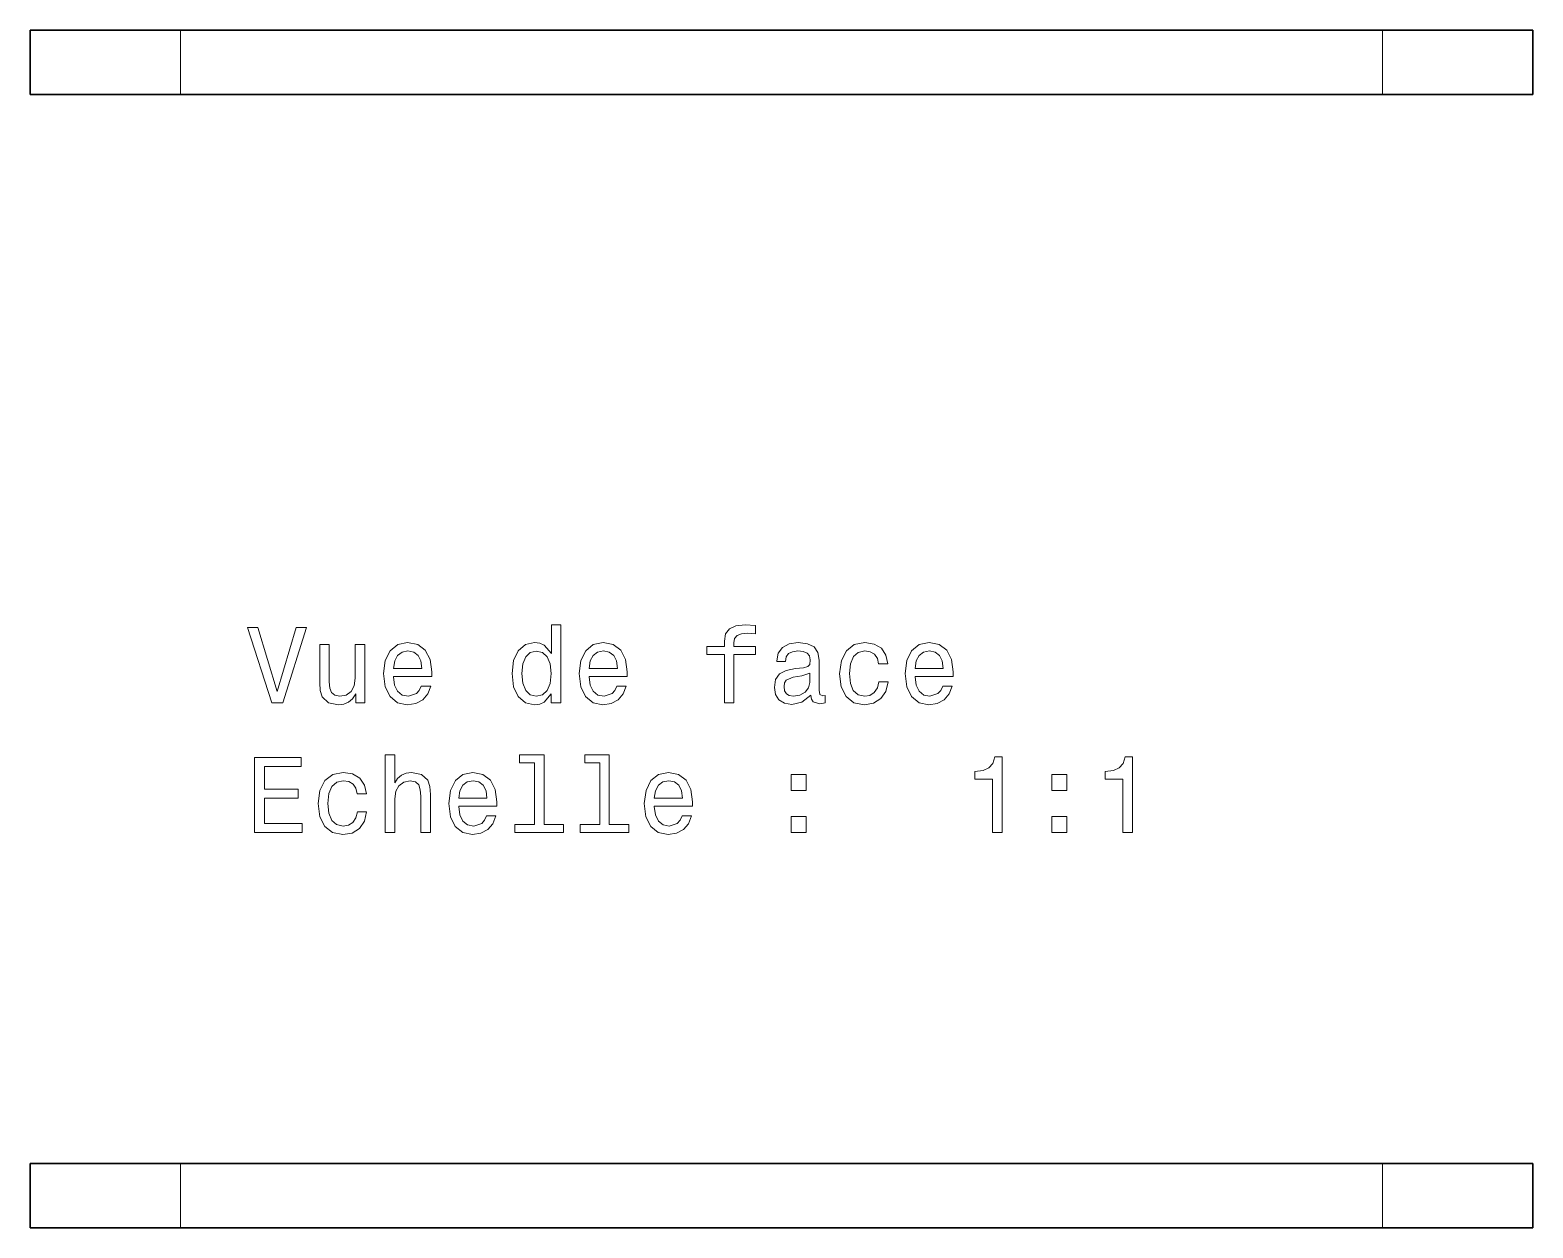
# Model space of a CAD drawing. Extents: x 317 to 941, y 143 to 776.
# Drawn here: x 559.5 to 629.5, y 323.1 to 378.9 of the extents above; entities that cross this region are included whole.
import ezdxf

# ---------------------------------------------------------------- set-up
doc = ezdxf.new("R2010")
doc.units = 0

msp = doc.modelspace()

# ---------------------------------------------------------------- linework, layer by layer
at = {"color": 7, "lineweight": 35, "ltscale": 0.175}
for p, q in [((566.5, 378.913), (559.5, 378.913)), ((629.5, 378.913), (622.5, 378.913)), ((566.5, 375.913), (559.5, 375.913)), ((629.5, 375.913), (622.5, 375.913)), ((559.5, 326.143), (566.5, 326.143)), ((622.5, 326.143), (629.5, 326.143)), ((559.5, 323.143), (566.5, 323.143)), ((622.5, 323.143), (629.5, 323.143))]:
    msp.add_line(p, q, dxfattribs=at)
at = {"color": 7, "lineweight": 35, "ltscale": 0.075}
for p, q in [((559.5, 375.913), (559.5, 378.913)), ((629.5, 375.913), (629.5, 378.913)), ((559.5, 326.143), (559.5, 323.143)), ((629.5, 326.143), (629.5, 323.143))]:
    msp.add_line(p, q, dxfattribs=at)
at = {"color": 7, "lineweight": 35}
for p, q in [((622.5, 378.913), (566.5, 378.913)), ((622.5, 375.913), (566.5, 375.913)), ((622.5, 326.143), (566.5, 326.143)), ((622.5, 323.143), (566.5, 323.143))]:
    msp.add_line(p, q, dxfattribs=at)
at = {"color": 7, "lineweight": 13, "ltscale": 0.075}
for p, q in [((566.5, 375.913), (566.5, 378.913)), ((622.5, 375.913), (622.5, 378.913)), ((566.5, 326.143), (566.5, 323.143)), ((622.5, 326.143), (622.5, 323.143))]:
    msp.add_line(p, q, dxfattribs=at)
at = {"color": 7, "lineweight": 13}
for points in [[(571.892, 351.101), (571.014, 348.121), (570.112, 351.101), (569.632, 351.101), (570.762, 347.596), (571.266, 347.596), (572.371, 351.101)], [(583.779, 348.015), (583.779, 347.596), (584.222, 347.596), (584.222, 351.217), (583.784, 351.217), (583.784, 349.891), (583.446, 350.274), (583.239, 350.365), (583.002, 350.4), (582.573, 350.299), (582.24, 350.017), (582.024, 349.563), (581.948, 348.953), (582.024, 348.343), (582.24, 347.884), (582.573, 347.596), (583.002, 347.5), (583.239, 347.536), (583.451, 347.627)], [(591.838, 349.835), (591.838, 347.596), (592.281, 347.596), (592.281, 349.835), (593.29, 349.835), (593.29, 350.214), (592.281, 350.214), (592.281, 350.38), (592.317, 350.582), (592.433, 350.718), (592.63, 350.799), (592.912, 350.829), (593.29, 350.809), (593.29, 351.192), (592.811, 351.217), (592.377, 351.172), (592.075, 351.036), (591.893, 350.799), (591.838, 350.461), (591.838, 350.214), (591.026, 350.214), (591.026, 349.835)], [(575.094, 350.304), (574.65, 350.304), (574.65, 348.741), (574.6, 348.378), (574.454, 348.116), (574.227, 347.954), (573.929, 347.904), (573.692, 347.944), (573.541, 348.065), (573.455, 348.272), (573.435, 348.565), (573.435, 350.304), (572.991, 350.304), (572.991, 348.524), (573.006, 348.166), (573.102, 347.869), (573.395, 347.596), (573.864, 347.5), (574.116, 347.536), (574.333, 347.627), (574.519, 347.783), (574.671, 348.01), (574.671, 347.596), (575.094, 347.596)], [(576.431, 348.822), (578.206, 348.822), (578.211, 349.029), (578.13, 349.608), (577.908, 350.042), (577.555, 350.304), (577.086, 350.4), (576.627, 350.299), (576.274, 350.017), (576.047, 349.558), (575.967, 348.953), (576.042, 348.333), (576.269, 347.879), (576.617, 347.596), (577.071, 347.5), (577.465, 347.566), (577.787, 347.737), (578.024, 348.01), (578.16, 348.373), (577.722, 348.373), (577.631, 348.171), (577.5, 348.02), (577.127, 347.899), (576.839, 347.954), (576.622, 348.131), (576.481, 348.418), (576.431, 348.807)], [(576.431, 349.195), (576.486, 349.543), (576.622, 349.8), (576.829, 349.956), (577.101, 350.012), (577.369, 349.956), (577.575, 349.8), (577.702, 349.543), (577.747, 349.195)], [(583.078, 350.002), (583.37, 349.931), (583.592, 349.735), (583.723, 349.407), (583.774, 348.953), (583.723, 348.494), (583.592, 348.166), (583.37, 347.964), (583.078, 347.899), (582.8, 347.964), (582.588, 348.166), (582.447, 348.499), (582.402, 348.953), (582.447, 349.402), (582.588, 349.73), (582.8, 349.931)], [(585.539, 348.822), (587.314, 348.822), (587.319, 349.029), (587.238, 349.608), (587.016, 350.042), (586.663, 350.304), (586.194, 350.4), (585.735, 350.299), (585.382, 350.017), (585.155, 349.558), (585.075, 348.953), (585.15, 348.333), (585.377, 347.879), (585.725, 347.596), (586.179, 347.5), (586.573, 347.566), (586.895, 347.737), (587.132, 348.01), (587.269, 348.373), (586.83, 348.373), (586.739, 348.171), (586.608, 348.02), (586.235, 347.899), (585.947, 347.954), (585.73, 348.131), (585.589, 348.418), (585.539, 348.807)], [(585.539, 349.195), (585.594, 349.543), (585.73, 349.8), (585.937, 349.956), (586.209, 350.012), (586.477, 349.956), (586.684, 349.8), (586.81, 349.543), (586.855, 349.195)], [(595.867, 347.949), (595.867, 347.934), (595.892, 347.763), (595.968, 347.642), (596.286, 347.546), (596.533, 347.586), (596.533, 347.929), (596.427, 347.914), (596.286, 347.98), (596.261, 348.181), (596.261, 349.583), (596.2, 349.941), (596.024, 350.194), (595.716, 350.345), (595.282, 350.4), (594.859, 350.34), (594.546, 350.168), (594.349, 349.901), (594.284, 349.548), (594.284, 349.518), (594.682, 349.518), (594.717, 349.73), (594.828, 349.881), (595.01, 349.972), (595.267, 350.007), (595.514, 349.982), (595.691, 349.906), (595.797, 349.775), (595.832, 349.593), (595.812, 349.382), (595.731, 349.276), (595.529, 349.225), (595.151, 349.185), (594.717, 349.094), (594.41, 348.933), (594.228, 348.681), (594.173, 348.307), (594.223, 347.974), (594.38, 347.727), (594.632, 347.571), (594.98, 347.516), (595.449, 347.621)], [(599.019, 349.407), (599.458, 349.407), (599.367, 349.81), (599.15, 350.128), (598.812, 350.325), (598.374, 350.4), (597.89, 350.299), (597.521, 350.017), (597.289, 349.558), (597.209, 348.943), (597.284, 348.333), (597.511, 347.879), (597.869, 347.596), (598.359, 347.5), (598.792, 347.576), (599.13, 347.788), (599.362, 348.121), (599.463, 348.565), (599.039, 348.565), (598.964, 348.282), (598.823, 348.07), (598.621, 347.939), (598.374, 347.899), (598.066, 347.964), (597.844, 348.166), (597.708, 348.494), (597.663, 348.958), (597.708, 349.412), (597.849, 349.74), (598.076, 349.941), (598.374, 350.012), (598.636, 349.967), (598.833, 349.851), (598.964, 349.659)], [(600.719, 348.822), (602.494, 348.822), (602.499, 349.029), (602.418, 349.608), (602.197, 350.042), (601.844, 350.304), (601.374, 350.4), (600.916, 350.299), (600.562, 350.017), (600.336, 349.558), (600.255, 348.953), (600.331, 348.333), (600.557, 347.879), (600.905, 347.596), (601.359, 347.5), (601.753, 347.566), (602.075, 347.737), (602.312, 348.01), (602.449, 348.373), (602.01, 348.373), (601.919, 348.171), (601.788, 348.02), (601.415, 347.899), (601.127, 347.954), (600.91, 348.131), (600.769, 348.418), (600.719, 348.807)], [(600.719, 349.195), (600.774, 349.543), (600.91, 349.8), (601.117, 349.956), (601.39, 350.012), (601.657, 349.956), (601.864, 349.8), (601.99, 349.543), (602.035, 349.195)], [(595.817, 348.544), (595.756, 348.282), (595.595, 348.08), (595.353, 347.949), (595.055, 347.904), (594.864, 347.929), (594.727, 348.01), (594.642, 348.151), (594.617, 348.348), (594.637, 348.524), (594.717, 348.65), (595.04, 348.792), (595.449, 348.852), (595.817, 348.973)], [(576.042, 341.549), (576.486, 341.549), (576.486, 343.113), (576.531, 343.471), (576.678, 343.733), (576.905, 343.895), (577.207, 343.955), (577.449, 343.905), (577.601, 343.768), (577.676, 343.541), (577.702, 343.239), (577.702, 341.549), (578.145, 341.549), (578.145, 343.33), (578.125, 343.688), (578.034, 343.985), (577.737, 344.258), (577.273, 344.353), (577.021, 344.318), (576.804, 344.222), (576.622, 344.071), (576.486, 343.864), (576.486, 345.17), (576.042, 345.17)], [(582.997, 344.797), (582.997, 341.923), (582.084, 341.923), (582.084, 341.549), (584.349, 341.549), (584.349, 341.923), (583.441, 341.923), (583.441, 345.17), (582.301, 345.17), (582.301, 344.797)], [(586.033, 344.797), (586.033, 341.923), (585.12, 341.923), (585.12, 341.549), (587.385, 341.549), (587.385, 341.923), (586.477, 341.923), (586.477, 345.17), (585.337, 345.17), (585.337, 344.797)], [(569.955, 341.549), (572.174, 341.549), (572.174, 341.973), (570.419, 341.973), (570.419, 343.158), (571.983, 343.158), (571.983, 343.577), (570.419, 343.577), (570.419, 344.626), (572.134, 344.626), (572.134, 345.049), (569.955, 345.049)], [(604.32, 341.549), (604.779, 341.549), (604.779, 345.075), (604.436, 345.075), (604.345, 344.767), (604.163, 344.56), (603.886, 344.439), (603.503, 344.399), (603.503, 344.041), (604.32, 344.041)], [(610.392, 341.549), (610.851, 341.549), (610.851, 345.075), (610.508, 345.075), (610.417, 344.767), (610.235, 344.56), (609.958, 344.439), (609.575, 344.399), (609.575, 344.041), (610.392, 344.041)], [(574.731, 343.36), (575.17, 343.36), (575.079, 343.763), (574.862, 344.081), (574.524, 344.278), (574.086, 344.353), (573.601, 344.253), (573.233, 343.97), (573.001, 343.511), (572.921, 342.896), (572.996, 342.286), (573.223, 341.832), (573.581, 341.549), (574.07, 341.454), (574.504, 341.529), (574.842, 341.741), (575.074, 342.074), (575.175, 342.518), (574.751, 342.518), (574.676, 342.235), (574.534, 342.023), (574.333, 341.892), (574.086, 341.852), (573.778, 341.918), (573.556, 342.119), (573.42, 342.447), (573.374, 342.911), (573.42, 343.365), (573.561, 343.693), (573.788, 343.895), (574.086, 343.965), (574.348, 343.92), (574.544, 343.804), (574.676, 343.612)], [(579.467, 342.775), (581.242, 342.775), (581.247, 342.982), (581.166, 343.562), (580.944, 343.995), (580.591, 344.258), (580.122, 344.353), (579.663, 344.253), (579.31, 343.97), (579.083, 343.511), (579.003, 342.906), (579.078, 342.286), (579.305, 341.832), (579.653, 341.549), (580.107, 341.454), (580.501, 341.519), (580.823, 341.691), (581.06, 341.963), (581.197, 342.326), (580.758, 342.326), (580.667, 342.124), (580.536, 341.973), (580.163, 341.852), (579.875, 341.907), (579.658, 342.084), (579.517, 342.371), (579.467, 342.76)], [(579.467, 343.148), (579.522, 343.496), (579.658, 343.753), (579.865, 343.91), (580.137, 343.965), (580.405, 343.91), (580.612, 343.753), (580.738, 343.496), (580.783, 343.148)], [(588.575, 342.775), (590.35, 342.775), (590.355, 342.982), (590.274, 343.562), (590.052, 343.995), (589.699, 344.258), (589.23, 344.353), (588.771, 344.253), (588.418, 343.97), (588.191, 343.511), (588.111, 342.906), (588.186, 342.286), (588.413, 341.832), (588.761, 341.549), (589.215, 341.454), (589.609, 341.519), (589.931, 341.691), (590.168, 341.963), (590.305, 342.326), (589.866, 342.326), (589.775, 342.124), (589.644, 341.973), (589.271, 341.852), (588.983, 341.907), (588.766, 342.084), (588.625, 342.371), (588.575, 342.76)], [(588.575, 343.148), (588.63, 343.496), (588.766, 343.753), (588.973, 343.91), (589.245, 343.965), (589.513, 343.91), (589.72, 343.753), (589.846, 343.496), (589.891, 343.148)], [(594.954, 343.506), (595.65, 343.506), (595.65, 344.258), (594.954, 344.258)], [(607.099, 343.506), (607.794, 343.506), (607.794, 344.258), (607.099, 344.258)], [(594.954, 341.549), (595.65, 341.549), (595.65, 342.301), (594.954, 342.301)], [(607.099, 341.549), (607.794, 341.549), (607.794, 342.301), (607.099, 342.301)]]:
    msp.add_lwpolyline(points, close=True, dxfattribs=at)

doc.saveas('drawing.dxf')
